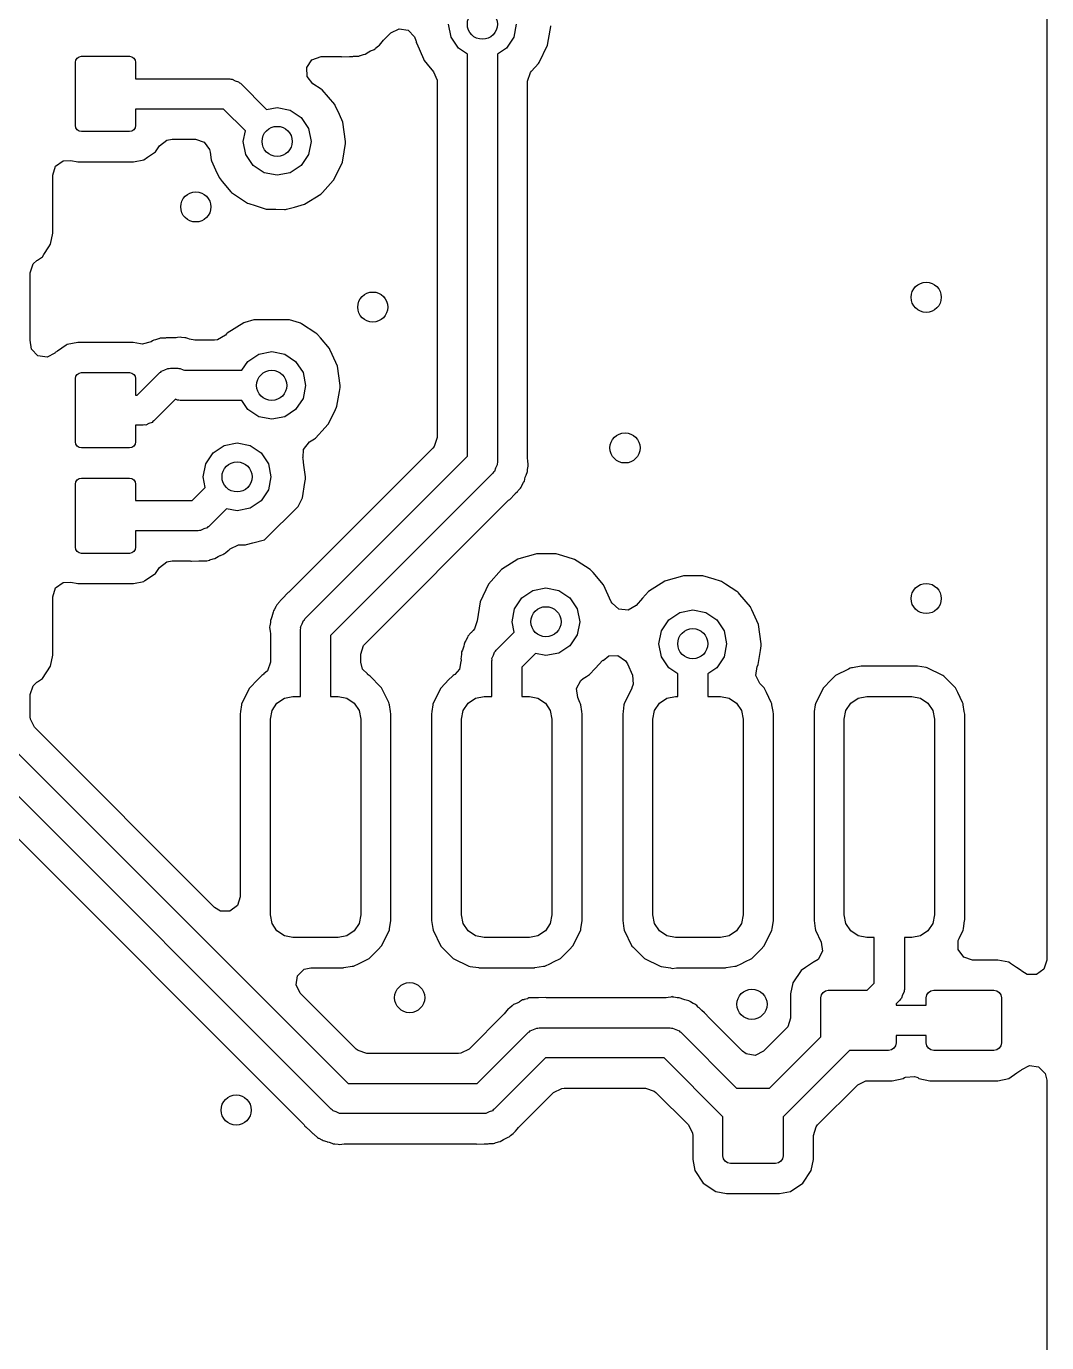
# Model space of a CAD drawing. Extents: x 100.2 to 143.8, y -109.8 to -50.2.
# Drawn here: x 137.02 to 143.8, y -104.94 to -96.2 of the extents above; entities that cross this region are included whole.
import ezdxf

# ---------------------------------------------------------------- set-up
doc = ezdxf.new("R2010")
doc.units = 0
doc.layers.add('BLACK', color=7, linetype='CONTINUOUS')

msp = doc.modelspace()

# ---------------------------------------------------------------- linework, layer by layer
at = {"layer": 'BLACK', "linetype": 'CONTINUOUS'}
for p, q in [((143.8, -56.7219), (143.8, -102.402)), ((139.445, -96.2447), (139.5, -96.2169)), ((139.5, -96.2169), (139.56, -96.2265)), ((139.845, -96.2731), (139.828, -96.187)), ((140.278, -96.187), (140.261, -96.2731)), ((140.503, -96.2265), (140.507, -96.2019)), ((140.507, -96.2019), (140.508, -96.1981)), ((140.507, -96.2019), (140.507, -96.2019)), ((139.37, -96.3265), (139.388, -96.3032)), ((139.388, -96.3032), (139.397, -96.2932)), ((139.397, -96.2932), (139.445, -96.2447)), ((139.56, -96.2265), (139.603, -96.2698)), ((139.603, -96.2698), (139.611, -96.2957)), ((139.611, -96.2957), (139.612, -96.2956)), ((139.612, -96.2956), (139.613, -96.2993)), ((139.613, -96.2993), (139.613, -96.3019)), ((139.613, -96.3019), (139.614, -96.3094)), ((139.614, -96.3094), (139.617, -96.3159)), ((139.894, -96.3461), (139.845, -96.2731)), ((140.261, -96.2731), (140.212, -96.3461)), ((140.486, -96.3254), (140.503, -96.2265)), ((139.232, -96.3982), (139.241, -96.3946)), ((139.241, -96.3946), (139.243, -96.3937)), ((139.241, -96.3946), (139.241, -96.3946)), ((139.243, -96.3937), (139.264, -96.3873)), ((139.264, -96.3873), (139.275, -96.3852)), ((139.275, -96.3852), (139.298, -96.3712)), ((139.298, -96.3712), (139.311, -96.3645)), ((139.311, -96.3645), (139.329, -96.3568)), ((139.329, -96.3568), (139.335, -96.354)), ((139.329, -96.3568), (139.329, -96.3568)), ((139.335, -96.354), (139.34, -96.35)), ((139.34, -96.35), (139.344, -96.3457)), ((139.344, -96.3457), (139.362, -96.3314)), ((139.362, -96.3314), (139.37, -96.3265)), ((139.617, -96.3159), (139.617, -96.3159)), ((139.617, -96.3159), (139.661, -96.4163)), ((139.953, -96.3856), (139.894, -96.3461)), ((139.953, -99.0558), (139.953, -96.3856)), ((140.212, -96.3461), (140.153, -96.3856)), ((140.153, -96.3856), (140.153, -99.0972)), ((140.43, -96.4415), (140.486, -96.3254)), ((137.35, -96.44), (137.353, -96.4247)), ((137.35, -96.86), (137.35, -96.44)), ((137.353, -96.4247), (137.362, -96.4117)), ((137.362, -96.4117), (137.375, -96.403)), ((137.375, -96.403), (137.39, -96.4)), ((137.39, -96.4), (137.71, -96.4)), ((137.71, -96.4), (137.725, -96.403)), ((137.725, -96.403), (137.738, -96.4117)), ((137.738, -96.4117), (137.747, -96.4247)), ((137.747, -96.4247), (137.75, -96.44)), ((137.75, -96.44), (137.75, -96.55)), ((138.887, -96.474), (138.92, -96.4226)), ((138.89, -96.5351), (138.887, -96.474)), ((138.92, -96.4226), (138.982, -96.4005)), ((138.982, -96.4005), (139.111, -96.4005)), ((139.111, -96.4005), (139.116, -96.4008)), ((139.116, -96.4008), (139.12, -96.4024)), ((139.12, -96.4024), (139.17, -96.4006)), ((139.17, -96.4006), (139.173, -96.4005)), ((139.173, -96.4005), (139.193, -96.4005)), ((139.193, -96.4005), (139.197, -96.3997)), ((139.197, -96.3997), (139.203, -96.3993)), ((139.203, -96.3993), (139.219, -96.3987)), ((139.219, -96.3987), (139.223, -96.3986)), ((139.223, -96.3986), (139.232, -96.3982)), ((139.661, -96.4163), (139.666, -96.4275)), ((139.666, -96.4275), (139.687, -96.4516)), ((139.687, -96.4516), (139.729, -96.5021)), ((140.379, -96.4981), (140.425, -96.4467)), ((140.425, -96.4467), (140.43, -96.4415)), ((140.425, -96.4467), (140.425, -96.4467)), ((137.75, -96.55), (138.375, -96.55)), ((138.375, -96.55), (138.383, -96.5525)), ((138.383, -96.5525), (138.391, -96.5512)), ((138.391, -96.5512), (138.412, -96.5619)), ((138.412, -96.5619), (138.434, -96.5691)), ((138.434, -96.5691), (138.439, -96.5756)), ((138.928, -96.5826), (138.89, -96.5351)), ((139.729, -96.5021), (139.752, -96.5588)), ((139.752, -96.5588), (139.752, -96.5658)), ((139.752, -96.5658), (139.752, -98.9318)), ((140.353, -96.5645), (140.372, -96.5064)), ((140.353, -99.0699), (140.353, -96.5645)), ((140.372, -96.5064), (140.379, -96.4981)), ((138.439, -96.5756), (138.446, -96.5793)), ((138.446, -96.5793), (138.62, -96.7539)), ((138.983, -96.6182), (138.928, -96.5826)), ((138.989, -96.622), (138.983, -96.6182)), ((138.983, -96.6182), (138.983, -96.6182)), ((139.073, -96.7198), (138.989, -96.622)), ((138.62, -96.7539), (138.69, -96.74)), ((138.69, -96.74), (138.776, -96.7571)), ((139.076, -96.7262), (139.073, -96.7198)), ((139.104, -96.786), (139.076, -96.7262)), ((139.076, -96.7262), (139.076, -96.7262)), ((138.334, -96.75), (137.75, -96.75)), ((137.75, -96.75), (137.75, -96.86)), ((138.479, -96.8953), (138.334, -96.75)), ((138.776, -96.7571), (138.849, -96.8059)), ((138.849, -96.8059), (138.898, -96.8789)), ((139.127, -96.8373), (139.104, -96.786)), ((137.353, -96.8753), (137.35, -96.86)), ((137.362, -96.8883), (137.353, -96.8753)), ((137.375, -96.897), (137.362, -96.8883)), ((137.39, -96.9), (137.375, -96.897)), ((137.71, -96.9), (137.39, -96.9)), ((137.725, -96.897), (137.71, -96.9)), ((137.738, -96.8883), (137.725, -96.897)), ((137.747, -96.8753), (137.738, -96.8883)), ((137.75, -96.86), (137.747, -96.8753)), ((138.465, -96.965), (138.479, -96.8953)), ((138.898, -96.8789), (138.915, -96.965)), ((139.145, -96.965), (139.127, -96.8373)), ((137.883, -97.0334), (137.909, -96.9945)), ((137.909, -96.9945), (137.957, -96.9566)), ((137.957, -96.9566), (137.992, -96.9505)), ((137.992, -96.9505), (138.147, -96.9505)), ((138.147, -96.9505), (138.205, -96.9694)), ((138.205, -96.9694), (138.241, -97.0189)), ((138.482, -97.0511), (138.465, -96.965)), ((138.915, -96.965), (138.898, -97.0511)), ((139.135, -97.0334), (139.144, -96.9799)), ((139.144, -96.9799), (139.145, -96.9761)), ((139.144, -96.9799), (139.144, -96.9799)), ((139.145, -96.9761), (139.145, -96.965)), ((137.219, -97.13), (137.269, -97.094)), ((137.269, -97.094), (137.319, -97.0911)), ((137.319, -97.0911), (137.366, -97.1005)), ((137.736, -97.1), (137.804, -97.0865)), ((137.804, -97.0865), (137.83, -97.0694)), ((137.83, -97.0694), (137.875, -97.0388)), ((137.875, -97.0388), (137.883, -97.0334)), ((138.241, -97.0189), (138.245, -97.0367)), ((138.245, -97.0367), (138.252, -97.0874)), ((138.252, -97.0874), (138.254, -97.0938)), ((138.254, -97.0938), (138.254, -97.0938)), ((138.254, -97.0938), (138.281, -97.1545)), ((138.531, -97.1241), (138.482, -97.0511)), ((138.898, -97.0511), (138.849, -97.1241)), ((139.124, -97.1034), (139.135, -97.0334)), ((137.201, -97.1882), (137.219, -97.13)), ((137.366, -97.1005), (137.547, -97.1005)), ((137.547, -97.1005), (137.55, -97.1)), ((137.55, -97.1), (137.736, -97.1)), ((138.281, -97.1545), (138.304, -97.2055)), ((138.604, -97.1729), (138.531, -97.1241)), ((138.69, -97.19), (138.604, -97.1729)), ((138.776, -97.1729), (138.69, -97.19)), ((138.849, -97.1241), (138.776, -97.1729)), ((139.067, -97.2195), (139.124, -97.1034)), ((137.201, -97.5747), (137.201, -97.1882)), ((138.304, -97.2055), (138.324, -97.2302)), ((138.324, -97.2302), (138.382, -97.2989)), ((138.991, -97.3041), (139.063, -97.2247)), ((139.063, -97.2247), (139.067, -97.2195)), ((139.063, -97.2247), (139.063, -97.2247)), ((138.382, -97.2989), (138.382, -97.2989)), ((138.382, -97.2989), (138.387, -97.3043)), ((138.387, -97.3043), (138.494, -97.3758)), ((138.871, -97.3827), (138.981, -97.3152)), ((138.981, -97.3152), (138.991, -97.3041)), ((138.494, -97.3758), (138.501, -97.3779)), ((138.501, -97.3779), (138.501, -97.3779)), ((138.501, -97.3779), (138.544, -97.3913)), ((138.544, -97.3913), (138.617, -97.4143)), ((138.617, -97.4143), (138.682, -97.4155)), ((138.682, -97.4155), (138.739, -97.4165)), ((138.739, -97.4165), (138.739, -97.4165)), ((138.739, -97.4165), (138.746, -97.4166)), ((138.746, -97.4166), (138.753, -97.4148)), ((138.753, -97.4148), (138.805, -97.4005)), ((138.753, -97.4148), (138.753, -97.4148)), ((138.805, -97.4005), (138.871, -97.3827)), ((137.186, -97.6477), (137.201, -97.5747)), ((137.14, -97.7159), (137.174, -97.6656)), ((137.174, -97.6656), (137.186, -97.6477)), ((137.051, -97.837), (137.069, -97.7788)), ((137.069, -97.7788), (137.094, -97.7547)), ((137.094, -97.7547), (137.098, -97.7526)), ((137.098, -97.7526), (137.131, -97.7306)), ((137.131, -97.7306), (137.14, -97.7159)), ((137.051, -98.2747), (137.051, -97.837)), ((138.468, -98.1693), (138.359, -98.2382)), ((138.475, -98.1674), (138.468, -98.1693)), ((138.535, -98.15), (138.475, -98.1674)), ((138.475, -98.1674), (138.475, -98.1674)), ((138.772, -98.15), (138.535, -98.15)), ((138.795, -98.1568), (138.772, -98.15)), ((138.838, -98.1696), (138.795, -98.1568)), ((138.845, -98.1716), (138.838, -98.1696)), ((138.838, -98.1696), (138.838, -98.1696)), ((138.851, -98.1754), (138.845, -98.1716)), ((138.947, -98.238), (138.851, -98.1754)), ((137.049, -98.2801), (137.051, -98.2747)), ((137.049, -98.2803), (137.049, -98.2801)), ((137.049, -98.2843), (137.049, -98.2803)), ((137.05, -98.2844), (137.049, -98.2843)), ((137.058, -98.3443), (137.05, -98.2844)), ((137.288, -98.3189), (137.231, -98.3568)), ((137.296, -98.3135), (137.288, -98.3189)), ((137.288, -98.3189), (137.288, -98.3189)), ((137.366, -98.2995), (137.296, -98.3135)), ((137.397, -98.2995), (137.366, -98.2995)), ((137.4, -98.3), (137.397, -98.2995)), ((137.7, -98.3), (137.4, -98.3)), ((137.703, -98.2995), (137.7, -98.3)), ((137.734, -98.2995), (137.703, -98.2995)), ((137.782, -98.309), (137.734, -98.2995)), ((137.793, -98.3107), (137.782, -98.309)), ((137.853, -98.2962), (137.793, -98.3107)), ((137.863, -98.2901), (137.853, -98.2962)), ((137.871, -98.2853), (137.863, -98.2901)), ((137.863, -98.2901), (137.863, -98.2901)), ((137.882, -98.2832), (137.871, -98.2853)), ((137.903, -98.2768), (137.882, -98.2832)), ((137.905, -98.2759), (137.903, -98.2768)), ((137.913, -98.2723), (137.905, -98.2759)), ((137.905, -98.2759), (137.905, -98.2759)), ((137.923, -98.2719), (137.913, -98.2723)), ((137.943, -98.2712), (137.923, -98.2719)), ((137.923, -98.2719), (137.923, -98.2719)), ((137.948, -98.2708), (137.943, -98.2712)), ((137.953, -98.27), (137.948, -98.2708)), ((137.972, -98.27), (137.953, -98.27)), ((137.976, -98.2699), (137.972, -98.27)), ((137.979, -98.2698), (137.976, -98.2699)), ((138.019, -98.2683), (137.979, -98.2698)), ((138.029, -98.2675), (138.019, -98.2683)), ((138.046, -98.2652), (138.029, -98.2675)), ((138.054, -98.2673), (138.046, -98.2652)), ((138.055, -98.2673), (138.054, -98.2673)), ((138.054, -98.2673), (138.054, -98.2673)), ((138.078, -98.27), (138.055, -98.2673)), ((138.084, -98.27), (138.078, -98.27)), ((138.09, -98.2706), (138.084, -98.27)), ((138.097, -98.2732), (138.09, -98.2706)), ((138.107, -98.2772), (138.097, -98.2732)), ((138.097, -98.2732), (138.097, -98.2732)), ((138.143, -98.2843), (138.107, -98.2772)), ((138.273, -98.2843), (138.143, -98.2843)), ((138.295, -98.2819), (138.273, -98.2843)), ((138.348, -98.2508), (138.295, -98.2819)), ((138.354, -98.2434), (138.348, -98.2508)), ((138.359, -98.2382), (138.354, -98.2434)), ((138.354, -98.2434), (138.354, -98.2434)), ((138.953, -98.2418), (138.947, -98.238)), ((138.947, -98.238), (138.947, -98.238)), ((138.958, -98.2471), (138.953, -98.2418)), ((138.977, -98.2699), (138.958, -98.2471)), ((138.958, -98.2471), (138.958, -98.2471)), ((139.037, -98.3395), (138.977, -98.2699)), ((137.102, -98.3876), (137.058, -98.3443)), ((137.162, -98.3972), (137.102, -98.3876)), ((137.214, -98.3707), (137.162, -98.3972)), ((137.217, -98.3666), (137.214, -98.3707)), ((137.231, -98.3568), (137.217, -98.3666)), ((138.495, -98.4257), (138.568, -98.3769)), ((138.568, -98.3769), (138.654, -98.3598)), ((138.654, -98.3598), (138.74, -98.3769)), ((138.74, -98.3769), (138.813, -98.4257)), ((139.04, -98.346), (139.037, -98.3395)), ((139.055, -98.3794), (139.04, -98.346)), ((139.04, -98.346), (139.04, -98.346)), ((139.091, -98.457), (139.055, -98.3794)), ((137.917, -98.4961), (137.922, -98.4896)), ((137.922, -98.4896), (137.944, -98.4824)), ((137.944, -98.4824), (137.965, -98.4717)), ((137.965, -98.4717), (137.973, -98.473)), ((137.973, -98.473), (137.981, -98.4705)), ((137.981, -98.4705), (138.031, -98.4705)), ((138.031, -98.4705), (138.038, -98.473)), ((138.038, -98.473), (138.046, -98.4717)), ((138.046, -98.4717), (138.067, -98.4824)), ((138.067, -98.4824), (138.075, -98.4848)), ((138.075, -98.4848), (138.455, -98.4848)), ((138.455, -98.4848), (138.495, -98.4257)), ((138.813, -98.4257), (138.862, -98.4987)), ((139.109, -98.5848), (139.091, -98.457)), ((137.35, -98.54), (137.353, -98.5247)), ((137.35, -98.96), (137.35, -98.54)), ((137.353, -98.5247), (137.362, -98.5117)), ((137.362, -98.5117), (137.375, -98.503)), ((137.375, -98.503), (137.39, -98.5)), ((137.39, -98.5), (137.71, -98.5)), ((137.71, -98.5), (137.725, -98.503)), ((137.725, -98.503), (137.738, -98.5117)), ((137.738, -98.5117), (137.747, -98.5247)), ((137.747, -98.5247), (137.75, -98.54)), ((137.75, -98.54), (137.75, -98.65)), ((137.76, -98.65), (137.91, -98.4998)), ((137.91, -98.4998), (137.917, -98.4961)), ((138.862, -98.4987), (138.879, -98.5848)), ((137.75, -98.65), (137.76, -98.65)), ((138.879, -98.5848), (138.862, -98.6709)), ((139.087, -98.7231), (139.104, -98.6249)), ((139.104, -98.6249), (139.108, -98.5997)), ((139.108, -98.5996), (139.109, -98.5959)), ((139.108, -98.5997), (139.108, -98.5996)), ((139.109, -98.5959), (139.109, -98.5848)), ((138.016, -98.6767), (137.872, -98.8207)), ((138.029, -98.6835), (138.016, -98.6767)), ((138.037, -98.6823), (138.029, -98.6835)), ((138.045, -98.6848), (138.037, -98.6823)), ((138.455, -98.6848), (138.045, -98.6848)), ((138.495, -98.7439), (138.455, -98.6848)), ((138.568, -98.7926), (138.495, -98.7439)), ((138.813, -98.7439), (138.74, -98.7926)), ((138.862, -98.6709), (138.813, -98.7439)), ((139.031, -98.8393), (139.077, -98.7447)), ((139.077, -98.7447), (139.084, -98.7295)), ((139.084, -98.7295), (139.087, -98.7231)), ((139.084, -98.7295), (139.084, -98.7295)), ((137.838, -98.8381), (137.817, -98.8488)), ((137.86, -98.8309), (137.838, -98.8381)), ((137.865, -98.8244), (137.86, -98.8309)), ((137.872, -98.8207), (137.865, -98.8244)), ((138.654, -98.8098), (138.568, -98.7926)), ((138.74, -98.7926), (138.654, -98.8098)), ((139.026, -98.8445), (139.031, -98.8393)), ((137.801, -98.85), (137.75, -98.85)), ((137.75, -98.85), (137.75, -98.96)), ((137.809, -98.8475), (137.801, -98.85)), ((137.817, -98.8488), (137.809, -98.8475)), ((138.945, -98.9349), (139.008, -98.8644)), ((139.008, -98.8644), (139.026, -98.8445)), ((139.026, -98.8445), (139.026, -98.8445)), ((137.353, -98.9753), (137.35, -98.96)), ((137.362, -98.9883), (137.353, -98.9753)), ((137.375, -98.997), (137.362, -98.9883)), ((137.39, -99), (137.375, -98.997)), ((137.71, -99), (137.39, -99)), ((137.725, -98.997), (137.71, -99)), ((137.738, -98.9883), (137.725, -98.997)), ((137.747, -98.9753), (137.738, -98.9883)), ((137.75, -98.96), (137.747, -98.9753)), ((138.265, -99.0332), (138.338, -98.9844)), ((138.338, -98.9844), (138.424, -98.9673)), ((138.424, -98.9673), (138.51, -98.9844)), ((138.51, -98.9844), (138.583, -99.0332)), ((139.723, -99.0018), (138.77, -99.9547)), ((138.862, -99.0644), (138.864, -99.0102)), ((138.864, -99.0102), (138.905, -98.9592)), ((138.905, -98.9592), (138.938, -98.9386)), ((138.938, -98.9386), (138.945, -98.9349)), ((139.733, -98.9899), (139.723, -99.0018)), ((139.752, -98.9318), (139.733, -98.9899)), ((138.199, -99.1923), (138.216, -99.1062)), ((138.216, -99.1062), (138.265, -99.0332)), ((138.583, -99.0332), (138.632, -99.1062)), ((138.632, -99.1062), (138.649, -99.1923)), ((138.861, -99.0645), (138.862, -99.0644)), ((138.862, -99.0715), (138.861, -99.0645)), ((138.868, -99.1135), (138.862, -99.0715)), ((138.862, -99.0715), (138.862, -99.0715)), ((138.874, -100.134), (139.953, -99.0558)), ((140.153, -99.0972), (140.15, -99.1049)), ((140.15, -99.1049), (140.152, -99.1129)), ((140.354, -99.0832), (140.353, -99.0699)), ((140.358, -99.1122), (140.354, -99.0832)), ((138.213, -99.262), (138.199, -99.1923)), ((138.649, -99.1923), (138.632, -99.2784)), ((138.879, -99.1923), (138.868, -99.1135)), ((138.879, -99.2034), (138.879, -99.1923)), ((140.123, -99.1679), (139.045, -100.246)), ((140.127, -99.1608), (140.123, -99.1679)), ((140.134, -99.156), (140.127, -99.1608)), ((140.141, -99.1337), (140.134, -99.156)), ((140.152, -99.1129), (140.141, -99.1337)), ((140.338, -99.1952), (140.343, -99.1813)), ((140.343, -99.1813), (140.353, -99.1566)), ((140.353, -99.1441), (140.356, -99.1213)), ((140.353, -99.1503), (140.353, -99.1441)), ((140.353, -99.1566), (140.353, -99.1503)), ((140.356, -99.1211), (140.358, -99.1122)), ((140.356, -99.1213), (140.356, -99.1211)), ((137.35, -99.24), (137.353, -99.2247)), ((137.35, -99.66), (137.35, -99.24)), ((137.353, -99.2247), (137.362, -99.2117)), ((137.362, -99.2117), (137.375, -99.203)), ((137.375, -99.203), (137.39, -99.2)), ((137.39, -99.2), (137.71, -99.2)), ((137.71, -99.2), (137.725, -99.203)), ((137.725, -99.203), (137.738, -99.2117)), ((137.738, -99.2117), (137.747, -99.2247)), ((137.747, -99.2247), (137.75, -99.24)), ((137.75, -99.24), (137.75, -99.35)), ((138.125, -99.35), (138.213, -99.262)), ((138.632, -99.2784), (138.583, -99.3514)), ((138.858, -99.3306), (138.874, -99.2306)), ((138.874, -99.2306), (138.878, -99.2072)), ((138.878, -99.2071), (138.879, -99.2034)), ((138.878, -99.2072), (138.878, -99.2071)), ((140.291, -99.2823), (140.305, -99.2673)), ((140.305, -99.2673), (140.311, -99.2606)), ((140.311, -99.2606), (140.315, -99.2521)), ((140.315, -99.2499), (140.326, -99.2306)), ((140.315, -99.2521), (140.315, -99.2499)), ((140.326, -99.2306), (140.327, -99.2286)), ((140.327, -99.2286), (140.332, -99.2211)), ((140.327, -99.2286), (140.327, -99.2286)), ((140.332, -99.2211), (140.338, -99.1952)), ((137.75, -99.35), (138.125, -99.35)), ((138.583, -99.3514), (138.51, -99.4001)), ((138.83, -99.3884), (138.858, -99.3306)), ((139.274, -100.3), (140.227, -99.3476)), ((140.227, -99.3476), (140.231, -99.3449)), ((140.231, -99.3449), (140.235, -99.3427)), ((140.235, -99.3427), (140.269, -99.3064)), ((140.269, -99.3064), (140.271, -99.3037)), ((140.271, -99.3037), (140.285, -99.29)), ((140.285, -99.29), (140.288, -99.2862)), ((140.288, -99.2862), (140.291, -99.2823)), ((138.354, -99.4034), (138.237, -99.5207)), ((138.424, -99.4173), (138.354, -99.4034)), ((138.51, -99.4001), (138.424, -99.4173)), ((138.613, -99.6047), (138.83, -99.3884)), ((138.203, -99.5381), (138.182, -99.5488)), ((138.225, -99.5309), (138.203, -99.5381)), ((138.23, -99.5244), (138.225, -99.5309)), ((138.237, -99.5207), (138.23, -99.5244)), ((138.166, -99.55), (137.75, -99.55)), ((137.75, -99.55), (137.75, -99.66)), ((138.174, -99.5475), (138.166, -99.55)), ((138.182, -99.5488), (138.174, -99.5475)), ((138.487, -99.642), (138.529, -99.6307)), ((138.529, -99.6307), (138.605, -99.61)), ((138.605, -99.61), (138.613, -99.6047)), ((137.353, -99.6753), (137.35, -99.66)), ((137.362, -99.6883), (137.353, -99.6753)), ((137.375, -99.697), (137.362, -99.6883)), ((137.39, -99.7), (137.375, -99.697)), ((137.71, -99.7), (137.39, -99.7)), ((137.725, -99.697), (137.71, -99.7)), ((137.738, -99.6883), (137.725, -99.697)), ((137.747, -99.6753), (137.738, -99.6883)), ((137.75, -99.66), (137.747, -99.6753)), ((138.299, -99.7212), (138.312, -99.7145)), ((138.312, -99.7145), (138.313, -99.714)), ((138.313, -99.714), (138.318, -99.7121)), ((138.318, -99.7121), (138.33, -99.7068)), ((138.33, -99.7068), (138.336, -99.704)), ((138.33, -99.7068), (138.33, -99.7068)), ((138.336, -99.704), (138.341, -99.7)), ((138.341, -99.7), (138.346, -99.6957)), ((138.346, -99.6957), (138.364, -99.6814)), ((138.364, -99.6814), (138.372, -99.6765)), ((138.372, -99.6765), (138.377, -99.6692)), ((138.377, -99.6689), (138.433, -99.6438)), ((138.377, -99.6692), (138.377, -99.6689)), ((138.433, -99.6438), (138.446, -99.6433)), ((138.446, -99.6433), (138.473, -99.6438)), ((138.473, -99.6438), (138.473, -99.6438)), ((138.473, -99.6438), (138.48, -99.6439)), ((138.48, -99.6439), (138.487, -99.642)), ((138.487, -99.642), (138.487, -99.642)), ((140.406, -99.7051), (140.295, -99.7366)), ((140.413, -99.7031), (140.406, -99.7051)), ((140.406, -99.7051), (140.406, -99.7051)), ((140.42, -99.7032), (140.413, -99.7031)), ((140.465, -99.7034), (140.42, -99.7032)), ((140.542, -99.7039), (140.465, -99.7034)), ((140.587, -99.7174), (140.542, -99.7039)), ((140.659, -99.7389), (140.587, -99.7174)), ((137.883, -99.8334), (137.909, -99.7945)), ((137.909, -99.7945), (137.957, -99.7566)), ((137.957, -99.7566), (137.992, -99.7505)), ((137.992, -99.7505), (138.113, -99.7505)), ((138.113, -99.7505), (138.117, -99.7508)), ((138.117, -99.7508), (138.122, -99.7524)), ((138.122, -99.7524), (138.171, -99.7506)), ((138.171, -99.7506), (138.175, -99.7505)), ((138.175, -99.7505), (138.194, -99.7505)), ((138.194, -99.7505), (138.199, -99.7497)), ((138.199, -99.7497), (138.204, -99.7493)), ((138.204, -99.7493), (138.22, -99.7487)), ((138.22, -99.7487), (138.224, -99.7486)), ((138.224, -99.7486), (138.233, -99.7482)), ((138.233, -99.7482), (138.242, -99.7446)), ((138.242, -99.7446), (138.244, -99.7437)), ((138.242, -99.7446), (138.242, -99.7446)), ((138.244, -99.7437), (138.265, -99.7373)), ((138.265, -99.7373), (138.276, -99.7352)), ((138.276, -99.7352), (138.299, -99.7212)), ((140.289, -99.7386), (140.18, -99.8074)), ((140.295, -99.7366), (140.289, -99.7386)), ((140.295, -99.7366), (140.295, -99.7366)), ((140.665, -99.7409), (140.659, -99.7389)), ((140.659, -99.7389), (140.659, -99.7389)), ((140.683, -99.7521), (140.665, -99.7409)), ((140.768, -99.8072), (140.683, -99.7521)), ((137.269, -99.894), (137.319, -99.8911)), ((137.319, -99.8911), (137.366, -99.9005)), ((137.736, -99.9), (137.804, -99.8865)), ((137.804, -99.8865), (137.812, -99.8809)), ((137.812, -99.8809), (137.875, -99.8388)), ((137.875, -99.8388), (137.883, -99.8334)), ((140.18, -99.8074), (140.094, -99.9042)), ((140.774, -99.8111), (140.768, -99.8072)), ((140.768, -99.8072), (140.768, -99.8072)), ((140.778, -99.8164), (140.774, -99.8111)), ((140.788, -99.8271), (140.778, -99.8164)), ((140.778, -99.8164), (140.778, -99.8164)), ((140.858, -99.9088), (140.788, -99.8271)), ((141.264, -99.8845), (141.155, -99.9534)), ((141.271, -99.8826), (141.264, -99.8845)), ((141.381, -99.851), (141.271, -99.8826)), ((141.271, -99.8826), (141.271, -99.8826)), ((141.388, -99.8491), (141.381, -99.851)), ((141.381, -99.851), (141.381, -99.851)), ((141.395, -99.8491), (141.388, -99.8491)), ((141.441, -99.8494), (141.395, -99.8491)), ((141.517, -99.8499), (141.441, -99.8494)), ((141.591, -99.872), (141.517, -99.8499)), ((141.634, -99.8848), (141.591, -99.872)), ((141.641, -99.8868), (141.634, -99.8848)), ((141.634, -99.8848), (141.634, -99.8848)), ((141.667, -99.9035), (141.641, -99.8868)), ((137.201, -99.9882), (137.219, -99.93)), ((137.219, -99.93), (137.269, -99.894)), ((137.366, -99.9005), (137.547, -99.9005)), ((137.547, -99.9005), (137.55, -99.9)), ((137.55, -99.9), (137.736, -99.9)), ((138.757, -99.9663), (138.729, -99.9958)), ((138.763, -99.9596), (138.757, -99.9663)), ((138.767, -99.9574), (138.763, -99.9596)), ((138.77, -99.9547), (138.767, -99.9574)), ((140.094, -99.9042), (140.039, -100.021)), ((140.315, -99.9949), (140.388, -99.9462)), ((140.388, -99.9462), (140.475, -99.929)), ((140.475, -99.929), (140.561, -99.9462)), ((140.561, -99.9462), (140.634, -99.9949)), ((140.909, -100.021), (140.858, -99.9088)), ((141.155, -99.9534), (141.116, -99.9978)), ((141.743, -99.9532), (141.667, -99.9035)), ((141.749, -99.957), (141.743, -99.9532)), ((141.743, -99.9532), (141.743, -99.9532)), ((141.754, -99.9624), (141.749, -99.957)), ((141.762, -99.9721), (141.754, -99.9624)), ((141.754, -99.9624), (141.754, -99.9624)), ((141.833, -100.055), (141.762, -99.9721)), ((137.201, -100.375), (137.201, -99.9882)), ((138.682, -100.052), (138.672, -100.072)), ((138.683, -100.05), (138.682, -100.052)), ((138.687, -100.042), (138.683, -100.05)), ((138.683, -100.05), (138.683, -100.05)), ((138.707, -100.02), (138.687, -100.042)), ((138.71, -100.016), (138.707, -100.02)), ((138.713, -100.012), (138.71, -100.016)), ((138.727, -99.9985), (138.713, -100.012)), ((138.729, -99.9958), (138.727, -99.9985)), ((140.039, -100.021), (140.019, -100.148)), ((140.267, -100.068), (140.315, -99.9949)), ((140.634, -99.9949), (140.682, -100.068)), ((140.914, -100.031), (140.909, -100.021)), ((140.96, -100.071), (140.914, -100.031)), ((141.073, -100.046), (141.021, -100.077)), ((141.116, -99.9978), (141.073, -100.046)), ((141.836, -100.061), (141.833, -100.055)), ((141.843, -100.076), (141.836, -100.061)), ((141.836, -100.061), (141.836, -100.061)), ((138.65, -100.134), (138.645, -100.146)), ((138.645, -100.146), (138.645, -100.152)), ((138.645, -100.152), (138.645, -100.158)), ((138.655, -100.121), (138.65, -100.134)), ((138.659, -100.107), (138.655, -100.121)), ((138.663, -100.09), (138.659, -100.107)), ((138.666, -100.081), (138.663, -100.09)), ((138.671, -100.074), (138.666, -100.081)), ((138.672, -100.072), (138.671, -100.074)), ((138.671, -100.074), (138.671, -100.074)), ((138.857, -100.168), (138.864, -100.146)), ((138.864, -100.146), (138.871, -100.141)), ((138.871, -100.141), (138.874, -100.134)), ((140.019, -100.148), (140.001, -100.201)), ((140.019, -100.148), (140.019, -100.148)), ((140.25, -100.154), (140.267, -100.068)), ((140.263, -100.224), (140.25, -100.154)), ((140.682, -100.068), (140.7, -100.154)), ((140.7, -100.154), (140.682, -100.24)), ((141.021, -100.077), (140.96, -100.071)), ((141.242, -100.214), (141.291, -100.141)), ((141.291, -100.141), (141.364, -100.092)), ((141.364, -100.092), (141.45, -100.075)), ((141.45, -100.075), (141.536, -100.092)), ((141.536, -100.092), (141.609, -100.141)), ((141.609, -100.141), (141.658, -100.214)), ((141.887, -100.172), (141.843, -100.076)), ((138.642, -100.181), (138.64, -100.19)), ((138.64, -100.19), (138.644, -100.219)), ((138.645, -100.158), (138.642, -100.181)), ((138.644, -100.219), (138.645, -100.232)), ((138.645, -100.232), (138.645, -100.422)), ((138.845, -100.205), (138.847, -100.197)), ((138.845, -100.65), (138.845, -100.205)), ((138.846, -100.189), (138.857, -100.168)), ((138.847, -100.197), (138.846, -100.189)), ((139.977, -100.228), (139.957, -100.25)), ((139.98, -100.225), (139.977, -100.228)), ((139.983, -100.221), (139.98, -100.225)), ((139.991, -100.212), (139.983, -100.221)), ((140.001, -100.201), (139.991, -100.212)), ((140.144, -100.343), (140.263, -100.224)), ((140.682, -100.24), (140.634, -100.313)), ((141.225, -100.3), (141.242, -100.214)), ((141.658, -100.214), (141.675, -100.3)), ((141.905, -100.3), (141.887, -100.172)), ((139.045, -100.246), (139.045, -100.65)), ((139.246, -100.37), (139.264, -100.312)), ((139.264, -100.312), (139.274, -100.3)), ((139.925, -100.329), (139.92, -100.342)), ((139.929, -100.316), (139.925, -100.329)), ((139.932, -100.304), (139.929, -100.316)), ((139.936, -100.29), (139.932, -100.304)), ((139.941, -100.282), (139.936, -100.29)), ((139.942, -100.28), (139.941, -100.282)), ((139.941, -100.282), (139.941, -100.282)), ((139.952, -100.261), (139.942, -100.28)), ((139.953, -100.259), (139.952, -100.261)), ((139.957, -100.25), (139.953, -100.259)), ((139.953, -100.259), (139.953, -100.259)), ((140.634, -100.313), (140.561, -100.362)), ((141.242, -100.386), (141.225, -100.3)), ((141.675, -100.3), (141.658, -100.386)), ((141.899, -100.346), (141.904, -100.315)), ((141.904, -100.315), (141.905, -100.311)), ((141.904, -100.315), (141.904, -100.315)), ((141.905, -100.311), (141.905, -100.3)), ((137.186, -100.448), (137.201, -100.375)), ((139.246, -100.422), (139.246, -100.37)), ((139.91, -100.417), (139.9, -100.47)), ((139.912, -100.389), (139.91, -100.399)), ((139.91, -100.399), (139.911, -100.41)), ((139.911, -100.413), (139.91, -100.417)), ((139.91, -100.417), (139.91, -100.417)), ((139.911, -100.41), (139.911, -100.413)), ((139.915, -100.367), (139.912, -100.389)), ((139.92, -100.342), (139.915, -100.354)), ((139.915, -100.354), (139.915, -100.36)), ((139.915, -100.36), (139.915, -100.367)), ((140.115, -100.414), (140.117, -100.406)), ((140.115, -100.65), (140.115, -100.414)), ((140.116, -100.398), (140.127, -100.377)), ((140.117, -100.406), (140.116, -100.398)), ((140.127, -100.377), (140.134, -100.355)), ((140.134, -100.355), (140.141, -100.35)), ((140.141, -100.35), (140.144, -100.343)), ((140.405, -100.365), (140.315, -100.455)), ((140.475, -100.379), (140.405, -100.365)), ((140.561, -100.362), (140.475, -100.379)), ((140.801, -100.464), (140.852, -100.409)), ((140.852, -100.409), (140.854, -100.411)), ((140.854, -100.411), (140.892, -100.381)), ((140.892, -100.381), (140.953, -100.379)), ((140.953, -100.379), (141.004, -100.413)), ((141.004, -100.413), (141.017, -100.434)), ((141.291, -100.459), (141.242, -100.386)), ((141.658, -100.386), (141.609, -100.459)), ((141.884, -100.438), (141.899, -100.346)), ((137.131, -100.531), (137.186, -100.448)), ((138.602, -100.503), (138.595, -100.507)), ((138.626, -100.48), (138.601, -100.501)), ((138.601, -100.501), (138.602, -100.503)), ((138.645, -100.422), (138.626, -100.48)), ((139.257, -100.468), (139.246, -100.422)), ((139.289, -100.499), (139.257, -100.468)), ((139.287, -100.502), (139.289, -100.499)), ((139.294, -100.507), (139.287, -100.502)), ((139.871, -100.504), (139.865, -100.507)), ((139.9, -100.47), (139.871, -100.504)), ((140.315, -100.455), (140.315, -100.65)), ((140.745, -100.517), (140.765, -100.504)), ((140.765, -100.504), (140.801, -100.464)), ((141.017, -100.434), (141.049, -100.508)), ((141.35, -100.499), (141.291, -100.459)), ((141.35, -100.65), (141.35, -100.499)), ((141.609, -100.459), (141.55, -100.499)), ((141.55, -100.499), (141.55, -100.65)), ((141.868, -100.511), (141.877, -100.452)), ((141.877, -100.452), (141.879, -100.448)), ((141.879, -100.448), (141.884, -100.438)), ((142.483, -100.469), (142.398, -100.511)), ((142.496, -100.463), (142.483, -100.469)), ((142.503, -100.46), (142.496, -100.463)), ((142.496, -100.463), (142.496, -100.463)), ((142.51, -100.459), (142.503, -100.46)), ((142.511, -100.459), (142.51, -100.459)), ((142.568, -100.45), (142.511, -100.459)), ((142.572, -100.45), (142.568, -100.45)), ((142.568, -100.45), (142.568, -100.45)), ((142.938, -100.45), (142.572, -100.45)), ((142.942, -100.45), (142.938, -100.45)), ((142.999, -100.458), (142.942, -100.45)), ((142.942, -100.45), (142.942, -100.45)), ((143.007, -100.459), (142.999, -100.458)), ((142.999, -100.458), (142.999, -100.458)), ((143.111, -100.511), (143.007, -100.459)), ((137.051, -100.637), (137.069, -100.579)), ((137.069, -100.579), (137.094, -100.555)), ((137.094, -100.555), (137.099, -100.552)), ((137.099, -100.552), (137.131, -100.531)), ((138.561, -100.538), (138.506, -100.594)), ((138.582, -100.517), (138.561, -100.538)), ((138.588, -100.511), (138.582, -100.517)), ((138.595, -100.507), (138.588, -100.511)), ((139.301, -100.511), (139.294, -100.507)), ((139.307, -100.516), (139.301, -100.511)), ((139.377, -100.586), (139.307, -100.516)), ((139.384, -100.593), (139.377, -100.586)), ((139.831, -100.538), (139.776, -100.594)), ((139.852, -100.517), (139.831, -100.538)), ((139.858, -100.511), (139.852, -100.517)), ((139.865, -100.507), (139.858, -100.511)), ((140.677, -100.598), (140.706, -100.544)), ((140.706, -100.544), (140.723, -100.53)), ((140.723, -100.53), (140.745, -100.517)), ((141.055, -100.569), (141.045, -100.593)), ((141.049, -100.508), (141.055, -100.569)), ((141.896, -100.565), (141.868, -100.511)), ((141.917, -100.586), (141.896, -100.565)), ((141.924, -100.593), (141.917, -100.586)), ((142.371, -100.538), (142.316, -100.594)), ((142.392, -100.517), (142.371, -100.538)), ((142.398, -100.511), (142.392, -100.517)), ((143.117, -100.516), (143.111, -100.511)), ((143.187, -100.586), (143.117, -100.516)), ((143.194, -100.593), (143.187, -100.586)), ((137.051, -100.785), (137.051, -100.637)), ((138.506, -100.594), (138.454, -100.698)), ((138.689, -100.694), (138.738, -100.661)), ((138.738, -100.661), (138.795, -100.65)), ((138.795, -100.65), (138.845, -100.65)), ((139.045, -100.65), (139.095, -100.65)), ((139.095, -100.65), (139.152, -100.661)), ((139.152, -100.661), (139.201, -100.694)), ((139.399, -100.624), (139.384, -100.593)), ((139.431, -100.69), (139.399, -100.624)), ((139.776, -100.594), (139.724, -100.698)), ((139.959, -100.694), (140.008, -100.661)), ((140.008, -100.661), (140.065, -100.65)), ((140.065, -100.65), (140.115, -100.65)), ((140.315, -100.65), (140.365, -100.65)), ((140.365, -100.65), (140.422, -100.661)), ((140.422, -100.661), (140.471, -100.694)), ((140.686, -100.658), (140.677, -100.598)), ((140.701, -100.69), (140.686, -100.658)), ((141.046, -100.594), (140.994, -100.698)), ((141.045, -100.593), (141.046, -100.594)), ((141.229, -100.694), (141.278, -100.661)), ((141.278, -100.661), (141.335, -100.65)), ((141.335, -100.65), (141.35, -100.65)), ((141.55, -100.65), (141.635, -100.65)), ((141.635, -100.65), (141.692, -100.661)), ((141.692, -100.661), (141.741, -100.694)), ((141.939, -100.624), (141.924, -100.593)), ((141.971, -100.69), (141.939, -100.624)), ((142.316, -100.594), (142.264, -100.698)), ((142.499, -100.694), (142.548, -100.661)), ((142.548, -100.661), (142.605, -100.65)), ((142.605, -100.65), (142.905, -100.65)), ((142.905, -100.65), (142.962, -100.661)), ((142.962, -100.661), (143.011, -100.694)), ((143.209, -100.624), (143.194, -100.593)), ((143.241, -100.69), (143.209, -100.624)), ((138.447, -100.751), (138.445, -100.767)), ((138.445, -100.767), (138.445, -101.981)), ((138.453, -100.706), (138.447, -100.751)), ((138.454, -100.698), (138.453, -100.706)), ((138.453, -100.706), (138.453, -100.706)), ((138.645, -100.8), (138.656, -100.743)), ((138.656, -100.743), (138.689, -100.694)), ((139.201, -100.694), (139.234, -100.743)), ((139.234, -100.743), (139.245, -100.8)), ((139.435, -100.698), (139.431, -100.69)), ((139.436, -100.705), (139.435, -100.698)), ((139.436, -100.706), (139.436, -100.705)), ((139.443, -100.751), (139.436, -100.706)), ((139.446, -100.767), (139.443, -100.751)), ((139.446, -102.133), (139.446, -100.767)), ((139.717, -100.751), (139.715, -100.767)), ((139.715, -100.767), (139.715, -102.133)), ((139.723, -100.706), (139.717, -100.751)), ((139.724, -100.698), (139.723, -100.706)), ((139.723, -100.706), (139.723, -100.706)), ((139.915, -100.8), (139.926, -100.743)), ((139.926, -100.743), (139.959, -100.694)), ((140.471, -100.694), (140.504, -100.743)), ((140.504, -100.743), (140.515, -100.8)), ((140.705, -100.698), (140.701, -100.69)), ((140.706, -100.705), (140.705, -100.698)), ((140.706, -100.706), (140.706, -100.705)), ((140.713, -100.751), (140.706, -100.706)), ((140.716, -100.767), (140.713, -100.751)), ((140.716, -102.133), (140.716, -100.767)), ((140.987, -100.751), (140.985, -100.767)), ((140.985, -100.767), (140.985, -102.133)), ((140.993, -100.706), (140.987, -100.751)), ((140.994, -100.698), (140.993, -100.706)), ((140.993, -100.706), (140.993, -100.706)), ((141.185, -100.8), (141.196, -100.743)), ((141.196, -100.743), (141.229, -100.694)), ((141.741, -100.694), (141.774, -100.743)), ((141.774, -100.743), (141.785, -100.8)), ((141.975, -100.698), (141.971, -100.69)), ((141.976, -100.705), (141.975, -100.698)), ((141.976, -100.706), (141.976, -100.705)), ((141.983, -100.751), (141.976, -100.706)), ((141.986, -100.767), (141.983, -100.751)), ((141.986, -102.133), (141.986, -100.767)), ((142.257, -100.751), (142.255, -100.767)), ((142.255, -100.767), (142.255, -102.133)), ((142.263, -100.706), (142.257, -100.751)), ((142.264, -100.698), (142.263, -100.706)), ((142.263, -100.706), (142.263, -100.706)), ((142.455, -100.8), (142.466, -100.743)), ((142.466, -100.743), (142.499, -100.694)), ((143.011, -100.694), (143.044, -100.743)), ((143.044, -100.743), (143.055, -100.8)), ((143.245, -100.698), (143.241, -100.69)), ((143.246, -100.705), (143.245, -100.698)), ((143.246, -100.706), (143.246, -100.705)), ((143.253, -100.751), (143.246, -100.706)), ((143.256, -100.767), (143.253, -100.751)), ((143.256, -102.133), (143.256, -100.767)), ((137.052, -100.8), (137.051, -100.785)), ((137.079, -100.855), (137.052, -100.8)), ((138.645, -102.1), (138.645, -100.8)), ((139.245, -100.8), (139.245, -102.1)), ((139.915, -102.1), (139.915, -100.8)), ((140.515, -100.8), (140.515, -102.1)), ((141.185, -102.1), (141.185, -100.8)), ((141.785, -100.8), (141.785, -102.1)), ((142.455, -102.1), (142.455, -100.8)), ((143.055, -100.8), (143.055, -102.1)), ((136.85, -100.909), (139.161, -103.22)), ((138.275, -102.051), (137.079, -100.855)), ((139.049, -103.391), (136.759, -101.1)), ((136.705, -101.329), (138.87, -103.495)), ((138.445, -101.981), (138.426, -102.039)), ((138.315, -102.075), (138.275, -102.051)), ((138.376, -102.075), (138.315, -102.075)), ((138.426, -102.039), (138.376, -102.075)), ((138.656, -102.157), (138.645, -102.1)), ((138.689, -102.206), (138.656, -102.157)), ((139.234, -102.157), (139.201, -102.206)), ((139.245, -102.1), (139.234, -102.157)), ((139.437, -102.194), (139.445, -102.137)), ((139.445, -102.137), (139.446, -102.133)), ((139.445, -102.137), (139.445, -102.137)), ((139.715, -102.133), (139.715, -102.137)), ((139.715, -102.137), (139.715, -102.137)), ((139.715, -102.137), (139.723, -102.191)), ((139.926, -102.157), (139.915, -102.1)), ((139.959, -102.206), (139.926, -102.157)), ((140.504, -102.157), (140.471, -102.206)), ((140.515, -102.1), (140.504, -102.157)), ((140.707, -102.194), (140.715, -102.137)), ((140.715, -102.137), (140.716, -102.133)), ((140.715, -102.137), (140.715, -102.137)), ((140.985, -102.133), (140.985, -102.137)), ((140.985, -102.137), (140.985, -102.137)), ((140.985, -102.137), (140.993, -102.191)), ((141.196, -102.157), (141.185, -102.1)), ((141.229, -102.206), (141.196, -102.157)), ((141.774, -102.157), (141.741, -102.206)), ((141.785, -102.1), (141.774, -102.157)), ((141.977, -102.194), (141.985, -102.137)), ((141.985, -102.137), (141.986, -102.133)), ((141.985, -102.137), (141.985, -102.137)), ((142.255, -102.133), (142.255, -102.137)), ((142.255, -102.137), (142.255, -102.137)), ((142.255, -102.137), (142.263, -102.191)), ((142.466, -102.157), (142.455, -102.1)), ((142.499, -102.206), (142.466, -102.157)), ((143.044, -102.157), (143.011, -102.206)), ((143.055, -102.1), (143.044, -102.157)), ((143.247, -102.194), (143.255, -102.137)), ((143.255, -102.137), (143.256, -102.133)), ((143.255, -102.137), (143.255, -102.137)), ((138.738, -102.239), (138.689, -102.206)), ((138.795, -102.25), (138.738, -102.239)), ((139.095, -102.25), (138.795, -102.25)), ((139.152, -102.239), (139.095, -102.25)), ((139.201, -102.206), (139.152, -102.239)), ((139.384, -102.306), (139.436, -102.202)), ((139.436, -102.202), (139.437, -102.194)), ((139.437, -102.194), (139.437, -102.194)), ((139.723, -102.191), (139.725, -102.202)), ((139.725, -102.202), (139.776, -102.307)), ((140.008, -102.239), (139.959, -102.206)), ((140.065, -102.25), (140.008, -102.239)), ((140.365, -102.25), (140.065, -102.25)), ((140.422, -102.239), (140.365, -102.25)), ((140.471, -102.206), (140.422, -102.239)), ((140.654, -102.306), (140.706, -102.202)), ((140.706, -102.202), (140.707, -102.194)), ((140.707, -102.194), (140.707, -102.194)), ((140.993, -102.191), (140.995, -102.202)), ((140.995, -102.202), (141.046, -102.307)), ((141.278, -102.239), (141.229, -102.206)), ((141.335, -102.25), (141.278, -102.239)), ((141.635, -102.25), (141.335, -102.25)), ((141.692, -102.239), (141.635, -102.25)), ((141.741, -102.206), (141.692, -102.239)), ((141.924, -102.306), (141.976, -102.202)), ((141.976, -102.202), (141.977, -102.194)), ((141.977, -102.194), (141.977, -102.194)), ((142.263, -102.191), (142.265, -102.202)), ((142.265, -102.202), (142.303, -102.281)), ((142.548, -102.239), (142.499, -102.206)), ((142.605, -102.25), (142.548, -102.239)), ((142.655, -102.25), (142.605, -102.25)), ((142.655, -102.554), (142.655, -102.25)), ((142.905, -102.25), (142.855, -102.25)), ((142.855, -102.25), (142.855, -102.595)), ((142.962, -102.239), (142.905, -102.25)), ((143.011, -102.206), (142.962, -102.239)), ((143.219, -102.256), (143.246, -102.202)), ((143.246, -102.202), (143.247, -102.194)), ((143.247, -102.194), (143.247, -102.194)), ((139.31, -102.381), (139.361, -102.33)), ((139.361, -102.33), (139.384, -102.306)), ((139.776, -102.307), (139.782, -102.313)), ((139.782, -102.313), (139.786, -102.317)), ((139.786, -102.317), (139.859, -102.389)), ((140.58, -102.381), (140.631, -102.33)), ((140.631, -102.33), (140.654, -102.306)), ((141.046, -102.307), (141.052, -102.313)), ((141.052, -102.313), (141.056, -102.317)), ((141.056, -102.317), (141.129, -102.389)), ((141.85, -102.381), (141.901, -102.33)), ((141.901, -102.33), (141.924, -102.306)), ((142.303, -102.281), (142.312, -102.342)), ((143.213, -102.27), (143.218, -102.257)), ((143.213, -102.331), (143.213, -102.27)), ((143.249, -102.381), (143.213, -102.331)), ((143.218, -102.257), (143.219, -102.256)), ((139.197, -102.44), (139.235, -102.422)), ((139.235, -102.422), (139.256, -102.412)), ((139.256, -102.412), (139.302, -102.389)), ((139.302, -102.389), (139.31, -102.381)), ((139.859, -102.389), (139.963, -102.441)), ((140.467, -102.44), (140.505, -102.422)), ((140.505, -102.422), (140.526, -102.412)), ((140.526, -102.412), (140.572, -102.389)), ((140.572, -102.389), (140.58, -102.381)), ((141.129, -102.389), (141.233, -102.441)), ((141.737, -102.44), (141.775, -102.422)), ((141.775, -102.422), (141.796, -102.412)), ((141.796, -102.412), (141.842, -102.389)), ((141.842, -102.389), (141.85, -102.381)), ((142.244, -102.419), (142.198, -102.45)), ((142.252, -102.414), (142.244, -102.419)), ((142.244, -102.419), (142.244, -102.419)), ((142.257, -102.413), (142.252, -102.414)), ((142.283, -102.396), (142.257, -102.413)), ((142.312, -102.342), (142.283, -102.396)), ((143.307, -102.4), (143.249, -102.381)), ((143.475, -102.4), (143.307, -102.4)), ((143.548, -102.414), (143.475, -102.4)), ((143.559, -102.422), (143.548, -102.414)), ((143.6, -102.449), (143.559, -102.422)), ((143.8, -102.402), (143.781, -102.461)), ((138.817, -102.565), (138.826, -102.505)), ((138.826, -102.505), (138.87, -102.461)), ((138.87, -102.461), (138.914, -102.451)), ((138.914, -102.451), (139.128, -102.451)), ((139.128, -102.451), (139.132, -102.45)), ((139.132, -102.45), (139.189, -102.441)), ((139.132, -102.45), (139.132, -102.45)), ((139.189, -102.441), (139.19, -102.441)), ((139.19, -102.441), (139.197, -102.44)), ((139.963, -102.441), (139.971, -102.442)), ((139.971, -102.442), (139.971, -102.442)), ((139.971, -102.442), (140.028, -102.45)), ((140.028, -102.45), (140.028, -102.45)), ((140.028, -102.45), (140.032, -102.451)), ((140.032, -102.451), (140.398, -102.451)), ((140.398, -102.451), (140.402, -102.45)), ((140.402, -102.45), (140.459, -102.441)), ((140.402, -102.45), (140.402, -102.45)), ((140.459, -102.441), (140.46, -102.441)), ((140.46, -102.441), (140.467, -102.44)), ((141.233, -102.441), (141.241, -102.442)), ((141.241, -102.442), (141.241, -102.442)), ((141.241, -102.442), (141.302, -102.451)), ((141.302, -102.451), (141.302, -102.452)), ((141.302, -102.452), (141.313, -102.456)), ((141.313, -102.456), (141.341, -102.451)), ((141.341, -102.451), (141.668, -102.451)), ((141.668, -102.451), (141.672, -102.45)), ((141.672, -102.45), (141.729, -102.441)), ((141.672, -102.45), (141.672, -102.45)), ((141.729, -102.441), (141.73, -102.441)), ((141.73, -102.441), (141.737, -102.44)), ((142.169, -102.469), (142.114, -102.552)), ((142.198, -102.45), (142.169, -102.469)), ((143.631, -102.469), (143.6, -102.449)), ((143.634, -102.474), (143.631, -102.469)), ((143.67, -102.497), (143.634, -102.474)), ((143.732, -102.497), (143.67, -102.497)), ((143.781, -102.461), (143.732, -102.497)), ((138.844, -102.62), (138.817, -102.565)), ((142.114, -102.552), (142.1, -102.625)), ((142.331, -102.604), (142.35, -102.6)), ((142.35, -102.6), (142.609, -102.6)), ((142.609, -102.6), (142.655, -102.554)), ((142.855, -102.595), (142.853, -102.603)), ((143.031, -102.604), (143.05, -102.6)), ((143.05, -102.6), (143.45, -102.6)), ((143.45, -102.6), (143.469, -102.604)), ((139.215, -102.991), (138.844, -102.62)), ((140.284, -102.686), (140.266, -102.694)), ((140.297, -102.679), (140.284, -102.686)), ((140.3, -102.678), (140.297, -102.679)), ((140.319, -102.665), (140.3, -102.678)), ((140.328, -102.664), (140.319, -102.665)), ((140.331, -102.663), (140.328, -102.664)), ((140.328, -102.664), (140.328, -102.664)), ((140.352, -102.657), (140.331, -102.663)), ((140.354, -102.656), (140.352, -102.657)), ((140.362, -102.652), (140.354, -102.656)), ((140.354, -102.656), (140.354, -102.656)), ((140.371, -102.652), (140.362, -102.652)), ((140.373, -102.652), (140.371, -102.652)), ((140.392, -102.651), (140.373, -102.652)), ((140.397, -102.651), (140.392, -102.651)), ((140.402, -102.65), (140.397, -102.651)), ((140.421, -102.65), (140.402, -102.65)), ((140.425, -102.65), (140.421, -102.65)), ((140.474, -102.648), (140.425, -102.65)), ((140.479, -102.65), (140.474, -102.648)), ((140.483, -102.65), (140.479, -102.65)), ((141.273, -102.65), (140.483, -102.65)), ((141.286, -102.649), (141.273, -102.65)), ((141.304, -102.647), (141.286, -102.649)), ((141.314, -102.643), (141.304, -102.647)), ((141.318, -102.646), (141.314, -102.643)), ((141.325, -102.647), (141.318, -102.646)), ((141.347, -102.65), (141.325, -102.647)), ((141.354, -102.65), (141.347, -102.65)), ((141.36, -102.651), (141.354, -102.65)), ((141.366, -102.653), (141.36, -102.651)), ((141.385, -102.66), (141.366, -102.653)), ((141.366, -102.653), (141.366, -102.653)), ((141.398, -102.665), (141.385, -102.66)), ((141.424, -102.671), (141.398, -102.665)), ((141.432, -102.676), (141.424, -102.671)), ((141.434, -102.678), (141.432, -102.676)), ((141.432, -102.676), (141.432, -102.676)), ((141.453, -102.688), (141.434, -102.678)), ((141.454, -102.688), (141.453, -102.688)), ((141.464, -102.692), (141.454, -102.688)), ((142.1, -102.625), (142.1, -102.785)), ((142.3, -102.65), (142.304, -102.631)), ((142.3, -102.909), (142.3, -102.65)), ((142.304, -102.631), (142.315, -102.615)), ((142.315, -102.615), (142.331, -102.604)), ((142.826, -102.666), (142.8, -102.691)), ((142.829, -102.659), (142.826, -102.666)), ((142.836, -102.654), (142.829, -102.659)), ((142.843, -102.632), (142.836, -102.654)), ((142.854, -102.611), (142.843, -102.632)), ((142.853, -102.603), (142.854, -102.611)), ((143, -102.65), (143.004, -102.631)), ((143, -102.7), (143, -102.65)), ((143.004, -102.631), (143.015, -102.615)), ((143.015, -102.615), (143.031, -102.604)), ((143.469, -102.604), (143.485, -102.615)), ((143.485, -102.615), (143.496, -102.631)), ((143.496, -102.631), (143.5, -102.65)), ((143.5, -102.65), (143.5, -102.95)), ((140.198, -102.757), (139.965, -102.991)), ((140.207, -102.747), (140.198, -102.757)), ((140.224, -102.724), (140.207, -102.747)), ((140.232, -102.719), (140.224, -102.724)), ((140.25, -102.705), (140.232, -102.719)), ((140.255, -102.7), (140.25, -102.705)), ((140.259, -102.696), (140.255, -102.7)), ((140.266, -102.694), (140.259, -102.696)), ((140.266, -102.694), (140.266, -102.694)), ((141.476, -102.703), (141.464, -102.692)), ((141.486, -102.712), (141.476, -102.703)), ((141.489, -102.716), (141.486, -102.712)), ((141.493, -102.718), (141.489, -102.716)), ((141.507, -102.732), (141.493, -102.718)), ((141.51, -102.735), (141.507, -102.732)), ((141.527, -102.75), (141.51, -102.735)), ((141.546, -102.768), (141.527, -102.75)), ((141.548, -102.773), (141.546, -102.768)), ((141.551, -102.776), (141.548, -102.773)), ((141.78, -103.005), (141.551, -102.776)), ((142.8, -102.691), (142.8, -102.7)), ((142.8, -102.7), (143, -102.7)), ((140.371, -102.87), (140.393, -102.862)), ((140.393, -102.862), (140.414, -102.852)), ((140.414, -102.852), (140.422, -102.853)), ((140.422, -102.853), (140.43, -102.85)), ((140.43, -102.85), (141.3, -102.85)), ((141.3, -102.85), (141.308, -102.853)), ((141.308, -102.853), (141.316, -102.852)), ((141.316, -102.852), (141.337, -102.862)), ((141.337, -102.862), (141.359, -102.87)), ((142.071, -102.855), (141.92, -103.005)), ((142.081, -102.843), (142.071, -102.855)), ((142.1, -102.785), (142.081, -102.843)), ((140.019, -103.22), (140.359, -102.88)), ((140.359, -102.88), (140.366, -102.876)), ((140.366, -102.876), (140.371, -102.87)), ((141.359, -102.87), (141.364, -102.876)), ((141.364, -102.876), (141.371, -102.88)), ((141.371, -102.88), (141.741, -103.25)), ((141.959, -103.25), (142.3, -102.909)), ((142.8, -102.95), (142.796, -102.969)), ((143, -102.9), (142.8, -102.9)), ((142.8, -102.9), (142.8, -102.95)), ((143, -102.95), (143, -102.9)), ((143.004, -102.969), (143, -102.95)), ((143.5, -102.95), (143.496, -102.969)), ((139.227, -103.001), (139.215, -102.991)), ((139.285, -103.02), (139.227, -103.001)), ((139.895, -103.02), (139.285, -103.02)), ((139.91, -103.018), (139.895, -103.02)), ((139.965, -102.991), (139.91, -103.018)), ((141.805, -103.023), (141.78, -103.005)), ((141.865, -103.033), (141.805, -103.023)), ((141.92, -103.005), (141.865, -103.033)), ((142.491, -103), (142.05, -103.441)), ((142.75, -103), (142.491, -103)), ((142.769, -102.996), (142.75, -103)), ((142.785, -102.985), (142.769, -102.996)), ((142.796, -102.969), (142.785, -102.985)), ((143.015, -102.985), (143.004, -102.969)), ((143.031, -102.996), (143.015, -102.985)), ((143.05, -103), (143.031, -102.996)), ((143.45, -103), (143.05, -103)), ((143.469, -102.996), (143.45, -103)), ((143.485, -102.985), (143.469, -102.996)), ((143.496, -102.969), (143.485, -102.985)), ((140.471, -103.05), (140.131, -103.391)), ((141.259, -103.05), (140.471, -103.05)), ((141.65, -103.441), (141.259, -103.05)), ((143.631, -103.131), (143.634, -103.126)), ((143.634, -103.126), (143.686, -103.1)), ((143.686, -103.1), (143.746, -103.109)), ((143.746, -103.109), (143.789, -103.153)), ((142.545, -103.229), (142.6, -103.202)), ((142.6, -103.202), (142.615, -103.201)), ((142.615, -103.201), (142.775, -103.201)), ((142.775, -103.201), (142.848, -103.186)), ((142.848, -103.186), (142.856, -103.181)), ((142.856, -103.181), (142.862, -103.178)), ((142.862, -103.178), (142.923, -103.173)), ((142.923, -103.173), (142.938, -103.178)), ((142.938, -103.178), (142.944, -103.181)), ((142.944, -103.181), (142.952, -103.186)), ((142.952, -103.186), (143.025, -103.201)), ((143.025, -103.201), (143.475, -103.201)), ((143.475, -103.201), (143.548, -103.186)), ((143.548, -103.186), (143.602, -103.149)), ((143.602, -103.149), (143.622, -103.136)), ((143.622, -103.136), (143.631, -103.131)), ((143.789, -103.153), (143.8, -103.198)), ((143.8, -103.198), (143.8, -106.494)), ((139.161, -103.22), (140.019, -103.22)), ((140.292, -103.513), (140.525, -103.28)), ((140.525, -103.28), (140.58, -103.252)), ((140.58, -103.252), (140.595, -103.251)), ((140.595, -103.251), (140.795, -103.251)), ((140.795, -103.251), (140.8, -103.25)), ((140.8, -103.25), (141.1, -103.25)), ((141.1, -103.25), (141.105, -103.251)), ((141.105, -103.251), (141.135, -103.251)), ((141.135, -103.251), (141.193, -103.27)), ((141.193, -103.27), (141.205, -103.28)), ((141.205, -103.28), (141.421, -103.495)), ((141.741, -103.25), (141.959, -103.25)), ((142.279, -103.495), (142.545, -103.229)), ((139.056, -103.394), (139.049, -103.391)), ((139.061, -103.401), (139.056, -103.394)), ((139.083, -103.408), (139.061, -103.401)), ((139.104, -103.419), (139.083, -103.408)), ((139.112, -103.418), (139.104, -103.419)), ((139.12, -103.42), (139.112, -103.418)), ((140.06, -103.42), (139.12, -103.42)), ((140.068, -103.418), (140.06, -103.42)), ((140.076, -103.419), (140.068, -103.418)), ((140.097, -103.408), (140.076, -103.419)), ((140.119, -103.401), (140.097, -103.408)), ((140.124, -103.394), (140.119, -103.401)), ((140.131, -103.391), (140.124, -103.394)), ((141.65, -103.7), (141.65, -103.441)), ((142.05, -103.441), (142.05, -103.7)), ((138.87, -103.495), (138.872, -103.498)), ((138.872, -103.498), (138.875, -103.502)), ((138.875, -103.502), (138.881, -103.508)), ((138.881, -103.508), (138.911, -103.536)), ((138.911, -103.536), (138.913, -103.538)), ((138.913, -103.538), (138.927, -103.552)), ((138.927, -103.552), (138.931, -103.555)), ((138.931, -103.555), (138.935, -103.558)), ((138.935, -103.558), (138.957, -103.578)), ((140.239, -103.566), (140.257, -103.551)), ((140.257, -103.551), (140.265, -103.546)), ((140.265, -103.546), (140.273, -103.536)), ((140.273, -103.536), (140.283, -103.523)), ((140.283, -103.523), (140.292, -103.513)), ((141.421, -103.495), (141.448, -103.55)), ((141.448, -103.55), (141.45, -103.565)), ((142.251, -103.565), (142.269, -103.507)), ((142.269, -103.507), (142.279, -103.495)), ((138.957, -103.578), (138.965, -103.582)), ((138.965, -103.582), (138.967, -103.583)), ((138.967, -103.583), (138.987, -103.593)), ((138.987, -103.593), (138.989, -103.594)), ((138.989, -103.594), (138.989, -103.594)), ((138.989, -103.594), (138.996, -103.599)), ((138.996, -103.599), (139.021, -103.605)), ((139.021, -103.605), (139.022, -103.606)), ((139.022, -103.606), (139.036, -103.61)), ((139.036, -103.61), (139.054, -103.617)), ((139.054, -103.617), (139.054, -103.617)), ((139.054, -103.617), (139.061, -103.62)), ((139.061, -103.62), (139.067, -103.621)), ((139.067, -103.621), (139.073, -103.621)), ((139.073, -103.621), (139.096, -103.623)), ((139.096, -103.623), (139.096, -103.623)), ((139.096, -103.623), (139.096, -103.623)), ((139.096, -103.623), (139.105, -103.625)), ((139.105, -103.625), (139.134, -103.621)), ((139.134, -103.621), (139.147, -103.621)), ((139.147, -103.621), (140.006, -103.621)), ((140.006, -103.621), (140.011, -103.621)), ((140.011, -103.621), (140.015, -103.622)), ((140.015, -103.622), (140.065, -103.621)), ((140.065, -103.621), (140.068, -103.621)), ((140.068, -103.621), (140.088, -103.621)), ((140.088, -103.621), (140.092, -103.62)), ((140.092, -103.62), (140.098, -103.619)), ((140.098, -103.619), (140.114, -103.619)), ((140.114, -103.619), (140.118, -103.619)), ((140.118, -103.619), (140.127, -103.618)), ((140.127, -103.618), (140.136, -103.615)), ((140.136, -103.615), (140.138, -103.614)), ((140.136, -103.615), (140.136, -103.615)), ((140.138, -103.614), (140.159, -103.607)), ((140.159, -103.607), (140.17, -103.605)), ((140.17, -103.605), (140.193, -103.591)), ((140.193, -103.591), (140.206, -103.585)), ((140.206, -103.585), (140.224, -103.577)), ((140.224, -103.577), (140.23, -103.574)), ((140.224, -103.577), (140.224, -103.577)), ((140.23, -103.574), (140.235, -103.57)), ((140.235, -103.57), (140.239, -103.566)), ((141.45, -103.565), (141.45, -103.725)), ((142.251, -103.725), (142.251, -103.565)), ((141.45, -103.725), (141.464, -103.798)), ((141.654, -103.719), (141.65, -103.7)), ((141.665, -103.735), (141.654, -103.719)), ((141.681, -103.746), (141.665, -103.735)), ((142.035, -103.735), (142.019, -103.746)), ((142.046, -103.719), (142.035, -103.735)), ((142.05, -103.7), (142.046, -103.719)), ((142.236, -103.798), (142.251, -103.725)), ((141.464, -103.798), (141.519, -103.881)), ((141.7, -103.75), (141.681, -103.746)), ((142, -103.75), (141.7, -103.75)), ((142.019, -103.746), (142, -103.75)), ((142.181, -103.881), (142.236, -103.798)), ((141.519, -103.881), (141.602, -103.936)), ((142.098, -103.936), (142.181, -103.881)), ((141.602, -103.936), (141.675, -103.951)), ((141.675, -103.951), (142.025, -103.951)), ((142.025, -103.951), (142.098, -103.936))]:
    msp.add_line(p, q, dxfattribs=at)
at = {"layer": 'BLACK'}
for centre in [(140.053, -96.187), (138.69, -96.965), (138.15, -97.4), (139.325, -98.065), (143, -98), (138.654, -98.5848), (141, -99), (138.424, -99.1923), (143, -100), (140.475, -100.154), (141.45, -100.3), (139.57, -102.65), (141.843, -102.694), (138.418, -103.396)]:
    msp.add_circle(centre, 0.1, dxfattribs=at)

doc.saveas('drawing.dxf')
